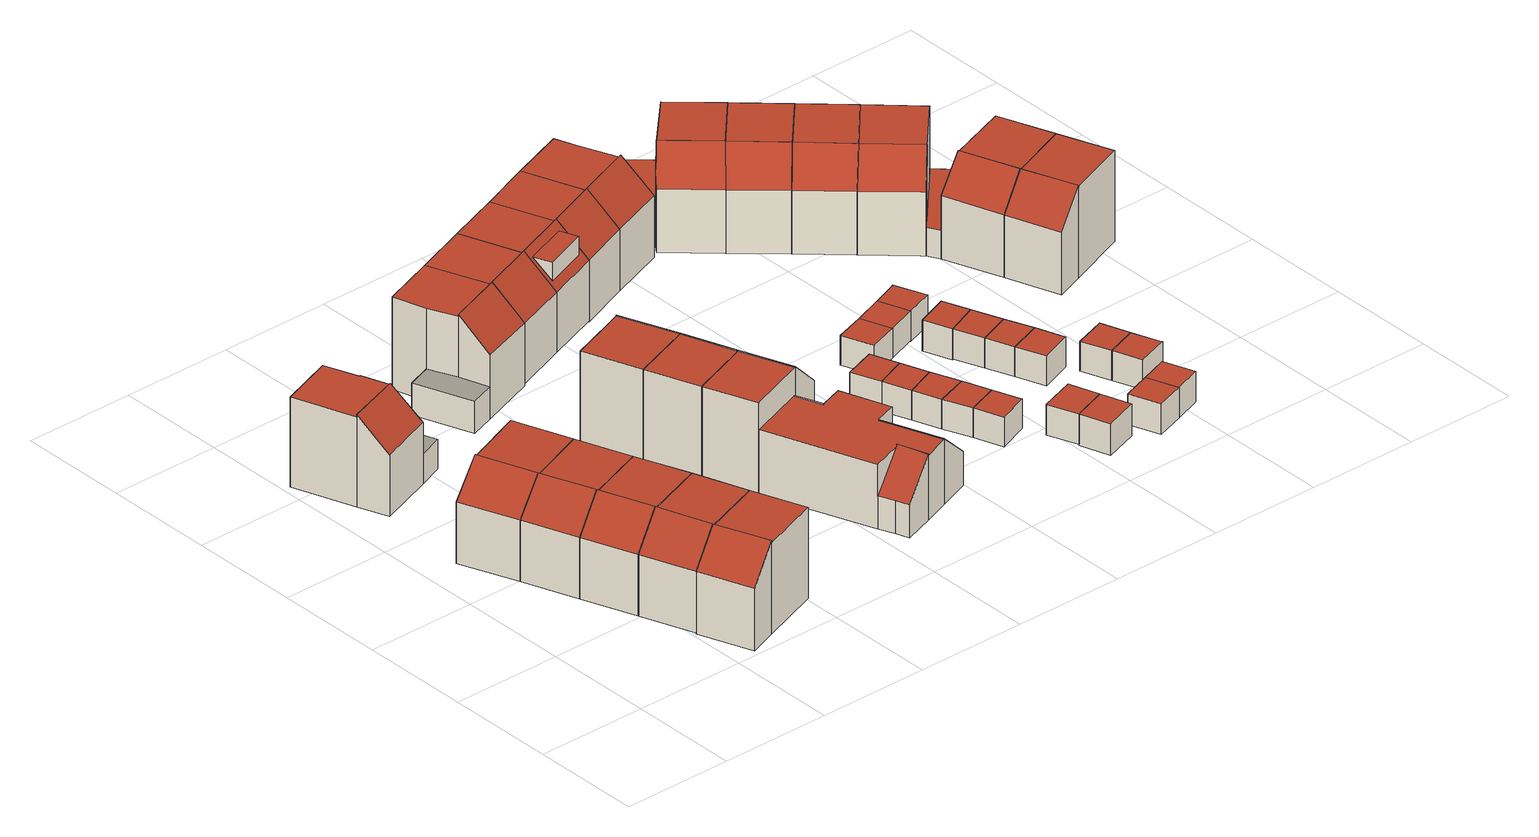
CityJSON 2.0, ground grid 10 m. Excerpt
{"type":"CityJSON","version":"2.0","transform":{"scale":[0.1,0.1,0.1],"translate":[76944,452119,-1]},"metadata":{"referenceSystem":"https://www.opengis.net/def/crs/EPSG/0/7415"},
"CityObjects":{
"building1":{"type":"Building","attributes":{"Volume":377.37,"Dakoppervlakte":54.18,"Muuroppervlakte":213.84,"Vloeroppervlakte":48.03,"hoogte_Z_max_in_m_NAP":8.06,"GEB_DOEL":"woonfunctie","dateOfConstruction":"1982-01-01","measuredHeight":8.38},"geometry":[{"type":"Solid","lod":"2","boundaries":[[[[0,1,2,3,4,5]],[[6,7,8,9]],[[10,11,12,13]],[[2,8,7,3]],[[6,9,5,4]],[[6,4,3,7]],[[11,1,0,12]],[[9,13,12,0,5]],[[2,1,11,10,8]],[[13,9,8,10]]]],"semantics":{"surfaces":[{"type":"GroundSurface"},{"type":"RoofSurface"},{"type":"WallSurface"}],"values":[[0,1,1,2,2,2,2,2,2,2]]}}]},
"building2":{"type":"Building","attributes":{"Volume":353.27,"Dakoppervlakte":50.67,"Muuroppervlakte":209.04,"Vloeroppervlakte":44.91,"hoogte_Z_max_in_m_NAP":8.06,"GEB_DOEL":"woonfunctie","dateOfConstruction":"1982-01-01","measuredHeight":8.39},"geometry":[{"type":"Solid","lod":"2","boundaries":[[[[14,15,16,0,5,4]],[[9,17,18,6]],[[13,12,19,20]],[[17,15,14,18]],[[18,14,4,6]],[[9,6,4,5]],[[12,0,16,19]],[[17,20,19,16,15]],[[5,0,12,13,9]],[[13,20,17,9]]]],"semantics":{"surfaces":[{"type":"GroundSurface"},{"type":"RoofSurface"},{"type":"WallSurface"}],"values":[[0,1,1,2,2,2,2,2,2,2]]}}]},
"building3":{"type":"Building","attributes":{"Volume":346.97,"Dakoppervlakte":49.91,"Muuroppervlakte":207.34,"Vloeroppervlakte":44.22,"hoogte_Z_max_in_m_NAP":8.06,"GEB_DOEL":"woonfunctie","dateOfConstruction":"1982-01-01","measuredHeight":8.37},"geometry":[{"type":"Solid","lod":"2","boundaries":[[[[21,16,15,14,22,23]],[[24,25,18,17]],[[19,26,27,20]],[[22,14,18,25]],[[15,17,18,14]],[[22,25,24,23]],[[19,20,17,15,16]],[[16,21,26,19]],[[21,23,24,27,26]],[[20,27,24,17]]]],"semantics":{"surfaces":[{"type":"GroundSurface"},{"type":"RoofSurface"},{"type":"WallSurface"}],"values":[[0,1,1,2,2,2,2,2,2,2]]}}]},
"building4":{"type":"Building","attributes":{"Volume":344.72,"Dakoppervlakte":49.56,"Muuroppervlakte":206.92,"Vloeroppervlakte":43.93,"hoogte_Z_max_in_m_NAP":8.06,"GEB_DOEL":"woonfunctie","dateOfConstruction":"1982-01-01","measuredHeight":8.37},"geometry":[{"type":"Solid","lod":"2","boundaries":[[[[22,28,29,30,21,23]],[[31,32,25,24]],[[33,27,26,34]],[[28,32,31,29]],[[28,22,25,32]],[[24,25,22,23]],[[24,23,21,26,27]],[[26,21,30,34]],[[30,29,31,33,34]],[[27,33,31,24]]]],"semantics":{"surfaces":[{"type":"GroundSurface"},{"type":"RoofSurface"},{"type":"WallSurface"}],"values":[[0,1,1,2,2,2,2,2,2,2]]}}]},
"building5":{"type":"Building","attributes":{"Volume":348.46,"Dakoppervlakte":49.84,"Muuroppervlakte":208.5,"Vloeroppervlakte":44.15,"hoogte_Z_max_in_m_NAP":8.06,"GEB_DOEL":"woonfunctie","dateOfConstruction":"1982-01-01","measuredHeight":8.42},"geometry":[{"type":"Solid","lod":"2","boundaries":[[[[35,36,37,38,39,40]],[[31,41,42,32]],[[34,43,44,33]],[[32,40,39,31]],[[36,35,42,41]],[[32,42,35,40]],[[39,38,34,33,31]],[[34,38,37,43]],[[41,44,43,37,36]],[[31,33,44,41]]]],"semantics":{"surfaces":[{"type":"GroundSurface"},{"type":"RoofSurface"},{"type":"WallSurface"}],"values":[[0,1,1,2,2,2,2,2,2,2]]}}]},
"building6":{"type":"Building","attributes":{"Volume":396.58,"Dakoppervlakte":51.72,"Muuroppervlakte":224.05,"Vloeroppervlakte":59.41,"hoogte_Z_max_in_m_NAP":8.05,"GEB_DOEL":"woonfunctie","dateOfConstruction":"1982-01-01","measuredHeight":8.39},"geometry":[{"type":"Solid","lod":"2","boundaries":[[[[45,46,47,48,49,50,51,52,53]],[[54,55,56,57,58]],[[59,60,61,62,63,64]],[[65,66,67,68]],[[64,48,47,59]],[[60,46,45,61]],[[49,48,64,63,57]],[[68,61,45,53,65]],[[65,53,52,54,66]],[[55,51,50,56]],[[49,57,56,50]],[[51,55,54,52]],[[54,58,62,67,66]],[[62,58,57,63]],[[68,67,62,61]],[[59,47,46,60]]]],"semantics":{"surfaces":[{"type":"GroundSurface"},{"type":"OuterFloorSurface"},{"type":"RoofSurface"},{"type":"WallSurface"}],"values":[[0,1,2,2,3,3,3,3,3,3,3,3,3,3,3,3]]}}]},
"building7":{"type":"Building","attributes":{"Volume":413.4,"Dakoppervlakte":53.3,"Muuroppervlakte":228.48,"Vloeroppervlakte":60.56,"hoogte_Z_max_in_m_NAP":8.18,"GEB_DOEL":"woonfunctie","dateOfConstruction":"1982-01-01","measuredHeight":8.55},"geometry":[{"type":"Solid","lod":"2","boundaries":[[[[69,70,71,72,73,74,75,76]],[[77,78,79,80,81]],[[82,83,84,85,86]],[[87,88,89,90]],[[82,75,74,83]],[[84,83,74,73,80]],[[88,87,78,70,69]],[[69,76,86,89,88]],[[77,71,70,78]],[[81,80,73,72]],[[77,81,72,71]],[[79,78,87,90,85]],[[84,80,79,85]],[[86,85,90,89]],[[76,75,82,86]]]],"semantics":{"surfaces":[{"type":"GroundSurface"},{"type":"OuterFloorSurface"},{"type":"RoofSurface"},{"type":"WallSurface"}],"values":[[0,1,2,2,3,3,3,3,3,3,3,3,3,3,3]]}}]},
"building8":{"type":"Building","attributes":{"Volume":382.71,"Dakoppervlakte":55.73,"Muuroppervlakte":214.83,"Vloeroppervlakte":48.87,"hoogte_Z_max_in_m_NAP":8.14,"GEB_DOEL":"woonfunctie","dateOfConstruction":"1982-01-01","measuredHeight":8.45},"geometry":[{"type":"Solid","lod":"2","boundaries":[[[[91,92,93,94,95,96,97,98]],[[99,100,101,102,103,104]],[[105,106,107,108]],[[103,95,94,104]],[[98,100,99,91]],[[98,97,101,100]],[[102,101,97,96]],[[94,93,106,105,104]],[[93,92,107,106]],[[107,92,91,99,108]],[[108,99,104,105]],[[102,96,95,103]]]],"semantics":{"surfaces":[{"type":"GroundSurface"},{"type":"RoofSurface"},{"type":"WallSurface"}],"values":[[0,1,1,2,2,2,2,2,2,2,2,2]]}}]},
"building9":{"type":"Building","attributes":{"Volume":348.42,"Dakoppervlakte":50.65,"Muuroppervlakte":208.18,"Vloeroppervlakte":44.48,"hoogte_Z_max_in_m_NAP":8.14,"GEB_DOEL":"woonfunctie","dateOfConstruction":"1982-01-01","measuredHeight":8.44},"geometry":[{"type":"Solid","lod":"2","boundaries":[[[[109,110,111,95,94,93]],[[103,112,113,104]],[[114,106,105,115]],[[104,94,95,103]],[[103,95,111,112]],[[110,113,112,111]],[[93,94,104,105,106]],[[115,113,110,109,114]],[[114,109,93,106]],[[105,104,113,115]]]],"semantics":{"surfaces":[{"type":"GroundSurface"},{"type":"RoofSurface"},{"type":"WallSurface"}],"values":[[0,1,1,2,2,2,2,2,2,2]]}}]},
"building10":{"type":"Building","attributes":{"Volume":350.02,"Dakoppervlakte":50.62,"Muuroppervlakte":209.36,"Vloeroppervlakte":44.44,"hoogte_Z_max_in_m_NAP":8.14,"GEB_DOEL":"woonfunctie","dateOfConstruction":"1982-01-01","measuredHeight":8.49},"geometry":[{"type":"Solid","lod":"2","boundaries":[[[[109,116,117,118,111,110]],[[119,113,112,120]],[[121,114,115,122]],[[111,112,113,110]],[[111,118,120,112]],[[117,119,120,118]],[[113,115,114,109,110]],[[117,116,121,122,119]],[[121,116,109,114]],[[122,115,113,119]]]],"semantics":{"surfaces":[{"type":"GroundSurface"},{"type":"RoofSurface"},{"type":"WallSurface"}],"values":[[0,1,1,2,2,2,2,2,2,2]]}}]},
"building11":{"type":"Building","attributes":{"Volume":619.27,"Dakoppervlakte":129.6,"Muuroppervlakte":219.02,"Vloeroppervlakte":114.98,"hoogte_Z_max_in_m_NAP":5.69,"GEB_DOEL":"woonfunctie","dateOfConstruction":"1982-01-01","measuredHeight":5.98},"geometry":[{"type":"Solid","lod":"2","boundaries":[[[[123,124,118,125,116,126,127,128,129]],[[130,131,132,133,134,135,136,137,138,139,140,141,142]],[[143,144,145,146,136,147]],[[131,148,149,141,150,151,152,153,154,155]],[[118,134,133,125]],[[135,134,118,124,147]],[[139,138,128,127]],[[138,145,144,129,128]],[[124,123,143,147]],[[135,147,136]],[[145,138,137,146]],[[146,137,136]],[[154,153,116,125,133]],[[127,126,152,151,139]],[[153,152,126,116]],[[149,142,141]],[[142,149,148,130]],[[130,148,131]],[[154,133,132,155]],[[155,132,131]],[[140,150,141]],[[150,140,139,151]],[[129,144,143,123]]]],"semantics":{"surfaces":[{"type":"GroundSurface"},{"type":"RoofSurface"},{"type":"WallSurface"}],"values":[[0,1,1,1,2,2,2,2,2,2,2,2,2,2,2,2,2,2,2,2,2,2,2]]}}]},
"building12":{"type":"Building","attributes":{"Volume":355.05,"Dakoppervlakte":51.43,"Muuroppervlakte":209.59,"Vloeroppervlakte":45.36,"hoogte_Z_max_in_m_NAP":8.18,"GEB_DOEL":"woonfunctie","dateOfConstruction":"1982-01-01","measuredHeight":8.43},"geometry":[{"type":"Solid","lod":"2","boundaries":[[[[156,157,158,159,160,161]],[[86,162,163,82]],[[88,164,165,89]],[[162,160,159,163]],[[158,82,163,159]],[[157,86,82,158]],[[86,157,156,88,89]],[[164,88,156,161]],[[162,165,164,161,160]],[[89,165,162,86]]]],"semantics":{"surfaces":[{"type":"GroundSurface"},{"type":"RoofSurface"},{"type":"WallSurface"}],"values":[[0,1,1,2,2,2,2,2,2,2]]}}]},
"building13":{"type":"Building","attributes":{"Volume":363.69,"Dakoppervlakte":41.27,"Muuroppervlakte":210.08,"Vloeroppervlakte":45.67,"hoogte_Z_max_in_m_NAP":8.18,"GEB_DOEL":"woonfunctie","dateOfConstruction":"1982-01-01","measuredHeight":8.42},"children":["building13-1"],"geometry":[{"type":"Solid","lod":"2","boundaries":[[[[166,167,168,161,160,159]],[[169,170,163,162]],[[171,172,165,164],[173,174,175,176]],[[159,163,170,166]],[[163,159,160,162]],[[164,161,168,171]],[[169,172,171,168,167]],[[160,161,164,165,162]],[[162,165,172,169]],[[170,169,167,166]],[[177,178,174,173]],[[178,177,176,175]],[[178,175,174]],[[173,176,177]]]],"semantics":{"surfaces":[{"type":"GroundSurface"},{"type":"RoofSurface"},{"type":"WallSurface"}],"values":[[0,1,1,2,2,2,2,2,2,2,1,2,2,2]]}}]},
"building13-1":{"type":"BuildingInstallation","attributes":{"relationToConstruction":"outside"},"parents":["building13"],"geometry":[{"type":"MultiSurface","lod":"2","boundaries":[[[177,178,174,173]],[[178,177,176,175]],[[178,175,174]],[[173,176,177]]],"semantics":{"surfaces":[{"type":"RoofSurface"},{"type":"WallSurface"}],"values":[0,1,1,1]}}]},
"building14":{"type":"Building","attributes":{"Volume":343.41,"Dakoppervlakte":49.75,"Muuroppervlakte":207.13,"Vloeroppervlakte":43.86,"hoogte_Z_max_in_m_NAP":8.18,"GEB_DOEL":"woonfunctie","dateOfConstruction":"1982-01-01","measuredHeight":8.43},"geometry":[{"type":"Solid","lod":"2","boundaries":[[[[179,180,181,182,183,184]],[[185,186,170,169]],[[187,172,171,188]],[[185,184,183,186]],[[182,170,186,183]],[[182,181,169,170]],[[171,180,179,188]],[[185,187,188,179,184]],[[172,169,181,180,171]],[[169,172,187,185]]]],"semantics":{"surfaces":[{"type":"GroundSurface"},{"type":"RoofSurface"},{"type":"WallSurface"}],"values":[[0,1,1,2,2,2,2,2,2,2]]}}]},
"building15":{"type":"Building","attributes":{"Volume":22.01,"Dakoppervlakte":8.11,"Muuroppervlakte":30.97,"Vloeroppervlakte":8.11,"hoogte_Z_max_in_m_NAP":2.39,"GEB_DOEL":"onbekend","dateOfConstruction":"1982-01-01","measuredHeight":2.71},"geometry":[{"type":"Solid","lod":"2","boundaries":[[[[189,190,191,192,193]],[[194,195,196,197,198]],[[191,190,198,197]],[[198,190,189,194]],[[196,195,194,189,193,192]],[[192,191,197,196]]]],"semantics":{"surfaces":[{"type":"GroundSurface"},{"type":"RoofSurface"},{"type":"WallSurface"}],"values":[[0,1,2,2,2,2]]}}]},
"building16":{"type":"Building","attributes":{"Volume":22.04,"Dakoppervlakte":8.11,"Muuroppervlakte":31,"Vloeroppervlakte":8.11,"hoogte_Z_max_in_m_NAP":2.39,"GEB_DOEL":"onbekend","dateOfConstruction":"2009-01-01","measuredHeight":2.72},"geometry":[{"type":"Solid","lod":"2","boundaries":[[[[199,192,191,200]],[[201,197,196,202]],[[199,200,201,202]],[[191,197,201,200]],[[192,196,197,191]],[[192,199,202,196]]]],"semantics":{"surfaces":[{"type":"GroundSurface"},{"type":"RoofSurface"},{"type":"WallSurface"}],"values":[[0,1,2,2,2,2]]}}]},
"building17":{"type":"Building","attributes":{"Volume":21.87,"Dakoppervlakte":8.11,"Muuroppervlakte":30.76,"Vloeroppervlakte":8.11,"hoogte_Z_max_in_m_NAP":2.39,"GEB_DOEL":"onbekend","dateOfConstruction":"2009-01-01","measuredHeight":2.7},"geometry":[{"type":"Solid","lod":"2","boundaries":[[[[199,200,203,204]],[[202,205,206,201]],[[204,203,206,205]],[[200,201,206,203]],[[202,201,200,199]],[[199,204,205,202]]]],"semantics":{"surfaces":[{"type":"GroundSurface"},{"type":"RoofSurface"},{"type":"WallSurface"}],"values":[[0,1,2,2,2,2]]}}]},
"building18":{"type":"Building","attributes":{"Volume":22.02,"Dakoppervlakte":8.11,"Muuroppervlakte":30.98,"Vloeroppervlakte":8.11,"hoogte_Z_max_in_m_NAP":2.39,"GEB_DOEL":"onbekend","dateOfConstruction":"2009-01-01","measuredHeight":2.71},"geometry":[{"type":"Solid","lod":"2","boundaries":[[[[204,203,207,208]],[[209,210,206,205]],[[207,210,209,208]],[[207,203,206,210]],[[205,206,203,204]],[[204,208,209,205]]]],"semantics":{"surfaces":[{"type":"GroundSurface"},{"type":"RoofSurface"},{"type":"WallSurface"}],"values":[[0,1,2,2,2,2]]}}]},
"building19":{"type":"Building","attributes":{"Volume":22.13,"Dakoppervlakte":8.11,"Muuroppervlakte":31.13,"Vloeroppervlakte":8.11,"hoogte_Z_max_in_m_NAP":2.39,"GEB_DOEL":"onbekend","dateOfConstruction":"2009-01-01","measuredHeight":2.73},"geometry":[{"type":"Solid","lod":"2","boundaries":[[[[208,207,211,212]],[[209,213,214,210]],[[213,209,208,212]],[[212,211,214,213]],[[207,210,214,211]],[[207,208,209,210]]]],"semantics":{"surfaces":[{"type":"GroundSurface"},{"type":"RoofSurface"},{"type":"WallSurface"}],"values":[[0,1,2,2,2,2]]}}]},
"building20":{"type":"Building","attributes":{"Volume":23.33,"Dakoppervlakte":8.59,"Muuroppervlakte":31.84,"Vloeroppervlakte":8.59,"hoogte_Z_max_in_m_NAP":2.39,"GEB_DOEL":"onbekend","dateOfConstruction":"1982-01-01","measuredHeight":2.72},"geometry":[{"type":"Solid","lod":"2","boundaries":[[[[215,216,217,218]],[[219,220,221,222]],[[218,222,221,215]],[[218,217,219,222]],[[216,220,219,217]],[[215,221,220,216]]]],"semantics":{"surfaces":[{"type":"GroundSurface"},{"type":"RoofSurface"},{"type":"WallSurface"}],"values":[[0,1,2,2,2,2]]}}]},
"building21":{"type":"Building","attributes":{"Volume":26.07,"Dakoppervlakte":9.33,"Muuroppervlakte":34.25,"Vloeroppervlakte":9.33,"hoogte_Z_max_in_m_NAP":2.39,"GEB_DOEL":"onbekend","dateOfConstruction":"1982-01-01","measuredHeight":2.79},"geometry":[{"type":"Solid","lod":"2","boundaries":[[[[223,224,225,226]],[[227,228,229,230]],[[226,228,227,223]],[[226,225,229,228]],[[230,229,225,224]],[[224,223,227,230]]]],"semantics":{"surfaces":[{"type":"GroundSurface"},{"type":"RoofSurface"},{"type":"WallSurface"}],"values":[[0,1,2,2,2,2]]}}]},
"building22":{"type":"Building","attributes":{"Volume":26.61,"Dakoppervlakte":9.33,"Muuroppervlakte":34.96,"Vloeroppervlakte":9.33,"hoogte_Z_max_in_m_NAP":2.39,"GEB_DOEL":"onbekend","dateOfConstruction":"1982-01-01","measuredHeight":2.85},"geometry":[{"type":"Solid","lod":"2","boundaries":[[[[231,232,233,234]],[[227,235,236,228]],[[231,234,235,227]],[[234,233,236,235]],[[232,228,236,233]],[[228,232,231,227]]]],"semantics":{"surfaces":[{"type":"GroundSurface"},{"type":"RoofSurface"},{"type":"WallSurface"}],"values":[[0,1,2,2,2,2]]}}]},
"building23":{"type":"Building","attributes":{"Volume":371.16,"Dakoppervlakte":53.43,"Muuroppervlakte":214.05,"Vloeroppervlakte":47.07,"hoogte_Z_max_in_m_NAP":8.18,"GEB_DOEL":"woonfunctie","dateOfConstruction":"1982-01-01","measuredHeight":8.49},"geometry":[{"type":"Solid","lod":"2","boundaries":[[[[237,238,239,240,241,179,184,183]],[[185,242,243,244,186]],[[188,245,246,247,187]],[[238,243,242,239]],[[243,238,237,244]],[[183,186,244,237]],[[185,184,179,188,187]],[[241,245,188,179]],[[241,240,246,245]],[[240,239,242,247,246]],[[187,247,242,185]],[[183,184,185,186]]]],"semantics":{"surfaces":[{"type":"GroundSurface"},{"type":"RoofSurface"},{"type":"WallSurface"}],"values":[[0,1,1,2,2,2,2,2,2,2,2,2]]}}]},
"building24":{"type":"Building","attributes":{"Volume":23.46,"Dakoppervlakte":8.59,"Muuroppervlakte":32.03,"Vloeroppervlakte":8.59,"hoogte_Z_max_in_m_NAP":2.39,"GEB_DOEL":"onbekend","dateOfConstruction":"1982-01-01","measuredHeight":2.73},"geometry":[{"type":"Solid","lod":"2","boundaries":[[[[215,248,249,216]],[[221,220,250,251]],[[215,216,220,221]],[[216,249,250,220]],[[248,251,250,249]],[[215,221,251,248]]]],"semantics":{"surfaces":[{"type":"GroundSurface"},{"type":"RoofSurface"},{"type":"WallSurface"}],"values":[[0,1,2,2,2,2]]}}]},
"building25":{"type":"Building","attributes":{"Volume":22.74,"Dakoppervlakte":8.12,"Muuroppervlakte":31.95,"Vloeroppervlakte":8.12,"hoogte_Z_max_in_m_NAP":2.39,"GEB_DOEL":"onbekend","dateOfConstruction":"1982-01-01","measuredHeight":2.8},"geometry":[{"type":"Solid","lod":"2","boundaries":[[[[252,253,254,255]],[[256,257,258,259]],[[254,253,258,257]],[[253,252,259,258]],[[255,256,259,252]],[[256,255,254,257]]]],"semantics":{"surfaces":[{"type":"GroundSurface"},{"type":"RoofSurface"},{"type":"WallSurface"}],"values":[[0,1,2,2,2,2]]}}]},
"building26":{"type":"Building","attributes":{"Volume":22.96,"Dakoppervlakte":8.2,"Muuroppervlakte":32.22,"Vloeroppervlakte":8.2,"hoogte_Z_max_in_m_NAP":2.39,"GEB_DOEL":"onbekend","dateOfConstruction":"1982-01-01","measuredHeight":2.8},"geometry":[{"type":"Solid","lod":"2","boundaries":[[[[260,261,262,263]],[[264,265,266,267]],[[262,264,267,263]],[[265,264,262,261]],[[265,261,260,266]],[[260,263,267,266]]]],"semantics":{"surfaces":[{"type":"GroundSurface"},{"type":"RoofSurface"},{"type":"WallSurface"}],"values":[[0,1,2,2,2,2]]}}]},
"building27":{"type":"Building","attributes":{"Volume":24.1,"Dakoppervlakte":8.81,"Muuroppervlakte":32.54,"Vloeroppervlakte":8.81,"hoogte_Z_max_in_m_NAP":2.39,"GEB_DOEL":"onbekend","dateOfConstruction":"1982-01-01","measuredHeight":2.74},"geometry":[{"type":"Solid","lod":"2","boundaries":[[[[268,269,270,271]],[[267,272,273,264]],[[273,272,271,270]],[[269,264,273,270]],[[268,267,264,269]],[[268,271,272,267]]]],"semantics":{"surfaces":[{"type":"GroundSurface"},{"type":"RoofSurface"},{"type":"WallSurface"}],"values":[[0,1,2,2,2,2]]}}]},
"building28":{"type":"Building","attributes":{"Volume":21.07,"Dakoppervlakte":7.67,"Muuroppervlakte":30.5,"Vloeroppervlakte":7.67,"hoogte_Z_max_in_m_NAP":2.39,"GEB_DOEL":"onbekend","dateOfConstruction":"2009-01-01","measuredHeight":2.75},"geometry":[{"type":"Solid","lod":"2","boundaries":[[[[274,275,276,277,278]],[[279,280,281,251,250]],[[279,250,276,275]],[[274,280,279,275]],[[251,281,280,274,278,277]],[[250,251,277,276]]]],"semantics":{"surfaces":[{"type":"GroundSurface"},{"type":"RoofSurface"},{"type":"WallSurface"}],"values":[[0,1,2,2,2,2]]}}]},
"building29":{"type":"Building","attributes":{"Volume":23.33,"Dakoppervlakte":8.53,"Muuroppervlakte":32.04,"Vloeroppervlakte":8.53,"hoogte_Z_max_in_m_NAP":2.39,"GEB_DOEL":"onbekend","dateOfConstruction":"2009-01-01","measuredHeight":2.73},"geometry":[{"type":"Solid","lod":"2","boundaries":[[[[271,270,282,283]],[[273,272,284,285]],[[282,285,284,283]],[[270,273,285,282]],[[271,272,273,270]],[[271,283,284,272]]]],"semantics":{"surfaces":[{"type":"GroundSurface"},{"type":"RoofSurface"},{"type":"WallSurface"}],"values":[[0,1,2,2,2,2]]}}]},
"building30":{"type":"Building","attributes":{"Volume":23.5,"Dakoppervlakte":8.58,"Muuroppervlakte":32.17,"Vloeroppervlakte":8.58,"hoogte_Z_max_in_m_NAP":2.39,"GEB_DOEL":"onbekend","dateOfConstruction":"1982-01-01","measuredHeight":2.74},"geometry":[{"type":"Solid","lod":"2","boundaries":[[[[283,282,286,287]],[[285,284,288,289]],[[283,287,288,284]],[[286,289,288,287]],[[282,285,289,286]],[[282,283,284,285]]]],"semantics":{"surfaces":[{"type":"GroundSurface"},{"type":"RoofSurface"},{"type":"WallSurface"}],"values":[[0,1,2,2,2,2]]}}]},
"building31":{"type":"Building","attributes":{"Volume":22.41,"Dakoppervlakte":8.12,"Muuroppervlakte":31.48,"Vloeroppervlakte":8.12,"hoogte_Z_max_in_m_NAP":2.39,"GEB_DOEL":"onbekend","dateOfConstruction":"1982-01-01","measuredHeight":2.76},"geometry":[{"type":"Solid","lod":"2","boundaries":[[[[254,290,291,255]],[[257,256,292,293]],[[254,255,256,257]],[[255,291,292,256]],[[292,291,290,293]],[[254,257,293,290]]]],"semantics":{"surfaces":[{"type":"GroundSurface"},{"type":"RoofSurface"},{"type":"WallSurface"}],"values":[[0,1,2,2,2,2]]}}]},
"building32":{"type":"Building","attributes":{"Volume":112.67,"Dakoppervlakte":36.87,"Muuroppervlakte":76.78,"Vloeroppervlakte":36.87,"hoogte_Z_max_in_m_NAP":2.75,"GEB_DOEL":"overige gebruiksfunctie","dateOfConstruction":"1982-01-01","measuredHeight":3.06},"geometry":[{"type":"Solid","lod":"2","boundaries":[[[[294,295,296,297,240,238]],[[298,299,300,301,302,303]],[[295,294,298,303]],[[238,240,300,299]],[[301,300,240,297]],[[296,302,301,297]],[[294,238,299,298]],[[296,295,303,302]]]],"semantics":{"surfaces":[{"type":"GroundSurface"},{"type":"RoofSurface"},{"type":"WallSurface"}],"values":[[0,1,2,2,2,2,2,2]]}}]},
"building33":{"type":"Building","attributes":{"Volume":22.7,"Dakoppervlakte":8.39,"Muuroppervlakte":31.38,"Vloeroppervlakte":8.39,"hoogte_Z_max_in_m_NAP":2.39,"GEB_DOEL":"onbekend","dateOfConstruction":"1982-01-01","measuredHeight":2.7},"geometry":[{"type":"Solid","lod":"2","boundaries":[[[[304,305,306,307]],[[308,309,310,311]],[[307,309,308,304]],[[306,310,309,307]],[[305,311,310,306]],[[305,304,308,311]]]],"semantics":{"surfaces":[{"type":"GroundSurface"},{"type":"RoofSurface"},{"type":"WallSurface"}],"values":[[0,1,2,2,2,2]]}}]},
"building34":{"type":"Building","attributes":{"Volume":22.7,"Dakoppervlakte":8.39,"Muuroppervlakte":31.39,"Vloeroppervlakte":8.39,"hoogte_Z_max_in_m_NAP":2.39,"GEB_DOEL":"onbekend","dateOfConstruction":"1982-01-01","measuredHeight":2.7},"geometry":[{"type":"Solid","lod":"2","boundaries":[[[[312,313,304,307,314]],[[315,316,309,308,317]],[[304,313,317,308]],[[313,312,315,317]],[[309,316,315,312,314,307]],[[304,308,309,307]]]],"semantics":{"surfaces":[{"type":"GroundSurface"},{"type":"RoofSurface"},{"type":"WallSurface"}],"values":[[0,1,2,2,2,2]]}}]},
"building35":{"type":"Building","attributes":{"Volume":359.87,"Dakoppervlakte":51.17,"Muuroppervlakte":211.25,"Vloeroppervlakte":45.27,"hoogte_Z_max_in_m_NAP":8.17,"GEB_DOEL":"woonfunctie","dateOfConstruction":"1982-01-01","measuredHeight":8.47},"geometry":[{"type":"Solid","lod":"2","boundaries":[[[[318,319,320,321,296,322,295]],[[323,324,325,326]],[[327,328,329,330,331]],[[322,325,324,295]],[[323,326,319,318]],[[295,324,323,318]],[[321,320,327,331]],[[326,328,327,320,319]],[[322,296,330,329,325]],[[321,331,330,296]],[[326,325,329,328]]]],"semantics":{"surfaces":[{"type":"GroundSurface"},{"type":"RoofSurface"},{"type":"WallSurface"}],"values":[[0,1,1,2,2,2,2,2,2,2,2]]}}]},
"building36":{"type":"Building","attributes":{"Volume":352.04,"Dakoppervlakte":49.93,"Muuroppervlakte":210,"Vloeroppervlakte":44.27,"hoogte_Z_max_in_m_NAP":8.17,"GEB_DOEL":"woonfunctie","dateOfConstruction":"1982-01-01","measuredHeight":8.46},"geometry":[{"type":"Solid","lod":"2","boundaries":[[[[332,333,334,320,319,318]],[[335,323,326,336]],[[328,327,337,338]],[[332,335,336,333]],[[318,323,335,332]],[[326,323,318,319]],[[320,334,337,327]],[[336,338,337,334,333]],[[319,320,327,328,326]],[[336,326,328,338]]]],"semantics":{"surfaces":[{"type":"GroundSurface"},{"type":"RoofSurface"},{"type":"WallSurface"}],"values":[[0,1,1,2,2,2,2,2,2,2]]}}]},
"building37":{"type":"Building","attributes":{"Volume":343.13,"Dakoppervlakte":48.67,"Muuroppervlakte":207.96,"Vloeroppervlakte":43.18,"hoogte_Z_max_in_m_NAP":8.17,"GEB_DOEL":"woonfunctie","dateOfConstruction":"1982-01-01","measuredHeight":8.45},"geometry":[{"type":"Solid","lod":"2","boundaries":[[[[339,334,333,332,340,341]],[[335,336,342,343]],[[337,344,345,338]],[[341,340,343,342]],[[340,332,335,343]],[[336,335,332,333]],[[336,333,334,337,338]],[[334,339,344,337]],[[342,345,344,339,341]],[[345,342,336,338]]]],"semantics":{"surfaces":[{"type":"GroundSurface"},{"type":"RoofSurface"},{"type":"WallSurface"}],"values":[[0,1,1,2,2,2,2,2,2,2]]}}]},
"building38":{"type":"Building","attributes":{"Volume":362.91,"Dakoppervlakte":51.45,"Muuroppervlakte":212,"Vloeroppervlakte":45.67,"hoogte_Z_max_in_m_NAP":8.17,"GEB_DOEL":"woonfunctie","dateOfConstruction":"1982-01-01","measuredHeight":8.45},"geometry":[{"type":"Solid","lod":"2","boundaries":[[[[346,347,339,341,340,348,349]],[[342,350,351,343]],[[344,352,353,354,345]],[[343,340,341,342]],[[348,351,350,349]],[[340,343,351,348]],[[341,339,344,345,342]],[[353,352,344,339,347,346]],[[354,353,346,349,350]],[[354,350,342,345]]]],"semantics":{"surfaces":[{"type":"GroundSurface"},{"type":"RoofSurface"},{"type":"WallSurface"}],"values":[[0,1,1,2,2,2,2,2,2,2]]}}]},
"building39":{"type":"Building","attributes":{"Volume":367.52,"Dakoppervlakte":52.37,"Muuroppervlakte":212.53,"Vloeroppervlakte":46.4,"hoogte_Z_max_in_m_NAP":8.14,"GEB_DOEL":"woonfunctie","dateOfConstruction":"1982-01-01","measuredHeight":8.43},"geometry":[{"type":"Solid","lod":"2","boundaries":[[[[355,356,357,358,359,360]],[[361,362,363,364]],[[365,366,367,368]],[[360,364,363,355]],[[357,356,362,361]],[[355,363,362,356]],[[364,360,359,365,368]],[[365,359,358,366]],[[361,367,366,358,357]],[[368,367,361,364]]]],"semantics":{"surfaces":[{"type":"GroundSurface"},{"type":"RoofSurface"},{"type":"WallSurface"}],"values":[[0,1,1,2,2,2,2,2,2,2]]}}]},
"building40":{"type":"Building","attributes":{"Volume":73.09,"Dakoppervlakte":28.69,"Muuroppervlakte":60.54,"Vloeroppervlakte":28.69,"hoogte_Z_max_in_m_NAP":2.27,"GEB_DOEL":"overige gebruiksfunctie","dateOfConstruction":"1982-01-01","measuredHeight":2.55},"geometry":[{"type":"Solid","lod":"2","boundaries":[[[[359,346,349,348,369,355]],[[370,371,372,373,374,375]],[[346,359,373,372]],[[373,359,355,374]],[[374,355,369,375]],[[348,370,375,369]],[[372,371,370,348,349,346]]]],"semantics":{"surfaces":[{"type":"GroundSurface"},{"type":"RoofSurface"},{"type":"WallSurface"}],"values":[[0,1,2,2,2,2,2]]}}]},
"building41":{"type":"Building","attributes":{"Volume":351.66,"Dakoppervlakte":50.03,"Muuroppervlakte":209.67,"Vloeroppervlakte":44.32,"hoogte_Z_max_in_m_NAP":8.14,"GEB_DOEL":"woonfunctie","dateOfConstruction":"1982-01-01","measuredHeight":8.45},"geometry":[{"type":"Solid","lod":"2","boundaries":[[[[376,377,378,358,357,356]],[[379,362,361,380]],[[367,366,381,382]],[[377,376,379,380]],[[376,356,362,379]],[[361,362,356,357]],[[366,358,378,381]],[[380,382,381,378,377]],[[357,358,366,367,361]],[[382,380,361,367]]]],"semantics":{"surfaces":[{"type":"GroundSurface"},{"type":"RoofSurface"},{"type":"WallSurface"}],"values":[[0,1,1,2,2,2,2,2,2,2]]}}]}
},
"vertices":[
[49,197,7],[29,249,7],[56,258,7],[111,279,7],[130,227,7],[75,206,7],[130,227,89],[111,279,89],[56,258,89],[75,206,89],[56,258,91],[29,249,63],[49,197,63],[75,206,91],
[148,178,7],[93,158,7],[67,148,7],[93,158,89],[148,178,89],[67,148,63],[93,158,91],
[85,100,7],[166,130,7],[111,110,7],[111,110,89],[166,130,89],[85,100,63],[111,110,91],
[183,82,7],[128,62,7],[102,52,7],[128,62,89],[183,82,89],[128,62,91],[102,52,63],
[201,34,6],[146,14,6],[120,4,6],[102,52,6],[128,62,6],[183,82,6],[146,14,89],[201,34,89],[120,4,63],[146,14,91],
[25,361,7],[5,416,7],[54,434,7],[65,404,7],[66,404,7],[89,413,7],[108,361,7],[85,352,7],[35,334,7],[85,352,34],[108,361,34],[89,413,34],[66,404,34],[75,379,34],[54,434,89],[5,416,89],[25,361,89],[75,379,89],[66,404,89],[65,404,89],[35,334,63],[85,352,63],[75,379,90],[25,361,91],
[238,408,6],[187,390,6],[164,382,6],[145,434,6],[167,442,6],[158,472,6],[207,490,6],[228,435,6],[164,382,35],[187,390,35],[178,417,35],[167,442,35],[145,434,35],[207,490,90],[158,472,90],[167,442,90],[178,417,90],[228,435,90],[187,390,64],[238,408,63],[228,435,92],[178,417,92],
[270,338,7],[298,348,7],[318,296,7],[290,286,7],[235,266,7],[216,318,7],[230,323,7],[265,336,7],[270,338,90],[265,336,90],[230,323,90],[216,318,90],[235,266,90],[290,286,90],[290,286,91],[318,296,62],[298,348,62],[270,338,91],
[335,249,7],[307,238,7],[253,218,7],[253,218,90],[307,238,90],[335,249,62],[307,238,91],
[353,201,7],[325,191,7],[270,171,7],[325,191,90],[270,171,90],[353,201,62],[325,191,91],
[312,59,7],[306,73,7],[322,190,7],[397,77,7],[368,66,7],[344,57,7],[316,47,7],[353,173,66],[332,166,66],[331,165,66],[322,190,66],[270,171,66],[306,73,66],[334,83,66],[335,84,66],[344,57,66],[368,66,66],[348,120,66],[349,121,66],[369,128,66],[312,59,37],[316,47,37],[344,57,67],[335,84,67],[306,73,37],[353,173,46],[369,128,46],[348,120,67],[368,66,67],[397,77,38],[353,201,37],[322,190,67],[331,165,67],
[238,408,8],[228,435,8],[207,490,8],[256,508,8],[276,453,8],[286,426,8],[276,453,90],[256,508,90],[286,426,63],[276,453,92],
[305,526,8],[325,471,8],[335,444,8],[325,471,90],[305,526,90],[335,444,63],[325,471,92],[282,449,86],[322,464,86],[328,448,69],[288,433,69],[288,433,86],[328,448,86],
[382,462,7],[335,444,7],[325,471,7],[305,526,7],[352,544,7],[372,489,7],[372,489,90],[352,544,90],[372,489,92],[382,462,63],
[410,225,7],[439,235,7],[448,210,7],[420,199,7],[411,223,7],[410,225,34],[411,223,34],[420,199,34],[448,210,34],[439,235,34],
[429,174,7],[457,185,7],[457,185,34],[429,174,34],
[467,159,7],[438,149,7],[438,149,34],[467,159,34],
[476,134,7],[448,124,7],[448,124,34],[476,134,34],
[485,109,7],[457,98,7],[457,98,34],[485,109,34],
[467,279,7],[477,251,7],[450,242,7],[440,270,7],[450,242,34],[477,251,34],[467,279,34],[440,270,34],
[504,64,6],[494,91,6],[526,102,6],[535,75,6],[504,64,34],[535,75,34],[526,102,34],[494,91,34],
[504,64,5],[535,75,5],[544,48,5],[513,37,5],[513,37,34],[544,48,34],
[402,562,7],[409,543,7],[423,508,7],[430,491,7],[434,481,7],[423,508,90],[409,543,90],[402,562,90],[434,481,63],[430,491,74],[423,508,92],
[494,289,7],[504,261,7],[504,261,34],[494,289,34],
[561,33,6],[551,61,6],[577,70,6],[587,42,6],[587,42,34],[577,70,34],[551,61,34],[561,33,34],
[502,245,6],[531,256,6],[540,232,6],[511,220,6],[540,232,34],[531,256,34],[502,245,34],[511,220,34],
[511,220,7],[540,232,7],[550,205,7],[521,194,7],[521,194,34],[550,205,34],
[518,298,6],[529,270,6],[504,261,6],[494,289,6],[516,297,6],[529,270,34],[518,298,34],[516,297,34],
[560,180,7],[530,169,7],[530,169,34],[560,180,34],
[569,154,7],[540,143,7],[540,143,34],[569,154,34],
[602,79,6],[612,51,6],[612,51,34],[602,79,34],
[477,568,7],[499,548,7],[446,493,7],[443,495,7],[477,568,37],[409,543,37],[430,491,37],[443,495,37],[446,493,37],[499,548,37],
[583,116,7],[573,142,7],[602,152,7],[611,126,7],[583,116,34],[611,126,34],[602,152,34],[573,142,34],
[621,100,7],[592,90,7],[620,101,7],[621,100,34],[620,101,34],[592,90,34],
[537,513,7],[497,470,7],[479,449,7],[440,485,7],[458,506,7],[537,513,90],[499,548,90],[458,506,90],[497,470,90],[479,449,65],[497,470,92],[458,506,92],[446,493,74],[440,485,65],
[575,478,7],[535,435,7],[517,415,7],[575,478,90],[535,435,90],[517,415,65],[535,435,92],
[554,381,7],[612,444,7],[572,400,7],[572,400,90],[612,444,90],[554,381,65],[572,400,92],
[593,345,7],[590,348,7],[651,407,7],[611,364,7],[611,364,90],[651,407,90],[590,348,65],[593,345,65],[611,364,92],
[680,363,7],[698,313,7],[643,292,7],[618,282,7],[599,334,7],[624,343,7],[643,292,90],[698,313,90],[680,363,90],[624,343,90],[599,334,65],[618,282,64],[643,292,91],[624,343,91],
[669,390,7],[651,407,33],[611,364,33],[593,345,33],[599,334,33],[680,363,33],[669,390,33],
[716,265,7],[661,244,7],[635,234,7],[716,265,90],[661,244,90],[635,234,64],[661,244,91]
]}
